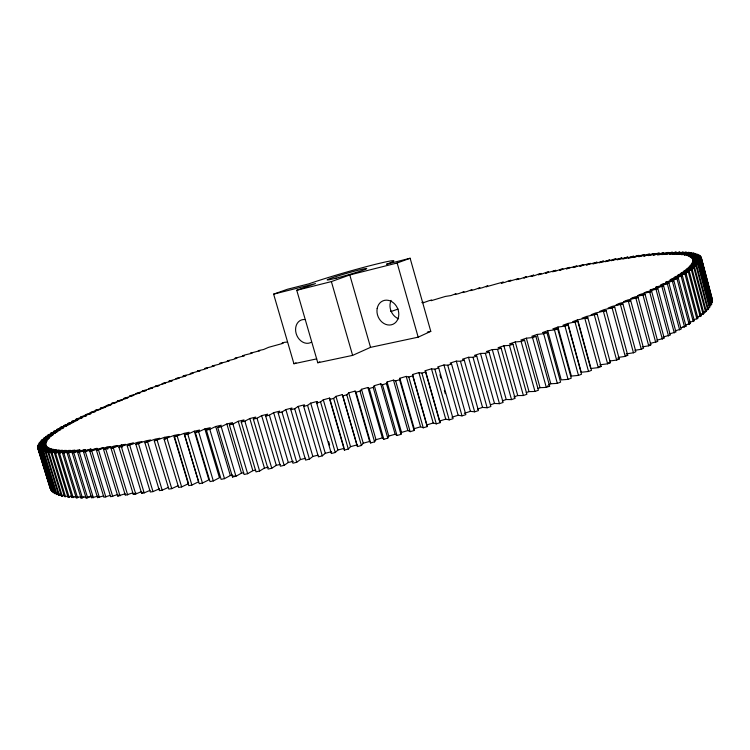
<?xml version="1.0" encoding="UTF-8"?>
<svg xmlns="http://www.w3.org/2000/svg" width="750" height="750" viewBox="0 0 750 750"><rect width="100%" height="100%" fill="white"/><g stroke="black" fill="none" stroke-linecap="round" stroke-linejoin="round"><path stroke-width="1.12" d="M37.5 446.869L45.938 443.812L46.012 443.241L37.678 445.669L51.928 491.588L38.737 449.634L47.212 446.822L46.781 446.381L37.978 448.688L46.444 445.912L46.191 445.416L37.659 447.966L46.022 444.909L45.938 444.375L37.5 446.869L50.972 490.359L37.519 446.512M700.791 256.519L712.5 300.919L701.428 258.637L692.775 260.766L692.766 260.203L701.362 257.85L692.663 259.669L692.475 259.163L700.969 256.809L692.212 258.684L691.866 258.225L700.247 255.872L701.119 259.2M374.297 385.678L388.762 436.078L387.778 438.15L383.822 439.266L382.378 437.887L375.994 439.678L374.597 441.853L370.65 442.959L369.619 441.459L363.244 443.212L361.434 445.491L357.497 446.569L356.878 444.947L350.531 446.663L348.309 449.044L344.391 450.084L329.7 399.459L333.637 398.391L335.963 396.366L342.328 394.622L342.834 395.878L346.791 394.791L348.712 392.869L355.097 391.088L356.025 392.222L359.981 391.116L361.491 389.297L367.894 387.497L369.234 388.5L373.2 387.375L374.297 385.678L380.7 383.841L395.147 434.25L397.003 435.506L400.95 434.363L401.522 432.413L407.887 430.556L410.156 431.681L414.094 430.519L414.244 428.681L399.853 378.272L406.219 376.397L408.797 377.025L412.734 375.863L412.566 374.513L418.894 372.619L421.884 373.116L425.784 371.944L440.175 422.662L436.284 423.853L433.2 422.991L426.9 424.894L427.172 426.619L423.253 427.791L420.581 426.797L414.244 428.681M414.094 430.519L399.6 379.744L399.853 378.272M344.391 450.084L344.194 448.35L337.875 450.019L335.25 452.503L331.35 453.516L316.641 402.966L316.978 401.484L310.688 403.144L307.566 405.375L303.694 406.388L318.412 456.853L322.284 455.859L325.303 453.291L331.575 451.669M37.678 445.669L46.181 442.641L46.425 442.022L38.194 444.394L46.753 441.384L47.147 440.719L39.038 443.034L48.188 439.341L40.191 441.6L40.594 441.15L49.528 437.897L41.653 440.091L42.159 439.622L51.169 436.369L43.425 438.506L44.016 438.019L53.1 434.784L45.488 436.847L46.163 436.341L55.303 433.125L47.831 435.131L48.591 434.606L56.503 432.272L57.778 431.409L50.447 433.35L59.119 430.528L60.516 429.628L53.344 431.512L61.988 428.719L63.516 427.8L56.484 429.609L66.759 425.916L59.888 427.659L60.956 427.059L68.475 424.95L70.247 423.975L63.534 425.653L72.075 422.981L73.969 421.988L67.406 423.6L75.909 420.975L77.906 419.953L71.513 421.509L82.069 417.881L75.834 419.372L77.175 418.716L86.438 415.763L80.372 417.188L81.769 416.531L91.003 413.606L85.106 414.966L86.569 414.3L95.775 411.422L90.038 412.716L91.556 412.031L100.725 409.2L95.166 410.428L103.266 408.075L105.862 406.941L100.472 408.113L108.487 405.806L111.169 404.662L105.947 405.769L116.644 402.347L111.591 403.397L119.438 401.184L122.278 400.012L117.403 400.997L125.147 398.841L128.062 397.659L123.366 398.578L133.997 395.278L129.469 396.141L131.334 395.4L140.081 392.878L135.722 393.684L137.625 392.944L146.287 390.459L142.116 391.209L144.056 390.459L152.634 388.031L148.631 388.716L150.609 387.966L159.103 385.584L155.269 386.212L165.684 383.128L162.028 383.7L164.081 382.941L169.022 381.9L172.378 380.663L168.9 381.169L179.184 378.188L175.875 378.637L177.994 377.878L182.625 376.941L186.094 375.703L182.963 376.097L185.1 375.338L189.581 374.456L193.097 373.209L190.134 373.556L200.194 370.716L197.4 371.006L203.775 369.469L207.375 368.222L204.759 368.447L211.003 366.966L214.641 365.719L212.203 365.897L218.306 364.472L221.991 363.216L219.713 363.337L225.694 361.969L229.406 360.722L227.306 360.787L233.147 359.466L236.897 358.219L234.966 358.238L244.444 355.725L242.681 355.697L245.016 354.928L252.066 353.241L250.472 353.147L259.734 350.756L258.309 350.616L263.588 349.509L268.575 347.334L283.041 343.341L282.122 343.059L284.522 342.309L286.969 342.113M701.231 259.866L712.275 302.494L701.231 259.866L692.55 261.966L692.709 261.347L701.409 258.994M400.95 434.363L386.419 383.578L387.094 381.994L393.478 380.138L395.653 380.897L399.6 379.744M303.694 406.388L304.434 404.794L298.209 406.416L294.694 408.731L290.859 409.725L305.597 460.078L309.431 459.122L312.834 456.459L318.019 455.156M700.669 261.197L711.694 304.172L700.669 261.197L691.978 263.269L692.306 262.603L701.1 260.25M290.859 409.725L292.022 408.009L285.863 409.584L281.962 411.994L278.175 412.959L292.922 463.2L296.709 462.281L300.497 459.534L305.625 458.269M707.156 308.419L709.847 307.275L698.438 264.197L689.756 266.194L690.441 265.416L699.741 262.641L710.737 305.963L699.384 263.091M278.175 412.959L279.741 411.141L273.666 412.669L269.4 415.162L265.669 416.091L280.416 466.209L284.156 465.319L288.3 462.497L293.363 461.269M705.441 310.425L708.253 309.262L696.759 265.856L688.088 267.816L688.969 266.991L698.438 264.197M265.669 416.091L267.638 414.178L261.647 415.65L257.025 418.228L253.35 419.119L268.097 469.088L271.772 468.234L276.291 465.338L280.275 464.4M703.331 312.544L706.275 311.353L694.688 267.638L686.044 269.55L687.112 268.669L696.759 265.856M700.069 314.944L703.903 313.556L692.222 269.522L683.625 271.388L684.881 270.459L694.688 267.638M253.35 419.119L255.712 417.103L249.825 418.528L244.856 421.172L241.247 422.044L255.994 471.853L259.603 471.038L264.459 468.075L268.387 467.175M697.172 317.278L701.138 315.863L689.363 271.528L680.822 273.337L682.275 272.353L692.222 269.522M316.641 402.966L320.55 401.925L323.287 399.797L329.616 398.091L343.866 447.234M232.537 475.059L230.325 475.528L224.494 478.659L221.109 479.363L206.409 430.087L209.784 429.328L215.728 426.497L221.25 425.241L217.753 427.528L232.472 476.991L234.169 475.678M241.247 422.044L243.994 419.925L238.219 421.294L232.912 424.012L229.378 424.847L244.106 474.488L247.65 473.709L252.844 470.681L255.731 470.034M693.872 319.725L697.959 318.291L686.1 273.637L677.625 275.4L679.275 274.359L689.363 271.528M229.378 424.847L232.5 422.644L226.847 423.956L221.213 426.731L217.753 427.528M689.156 322.491L694.387 320.822L682.425 275.859L674.034 277.566L675.881 276.469L686.1 273.637M685.688 325.003L690.394 323.466L678.337 278.194L670.041 279.834L672.084 278.681L682.425 275.859M206.409 430.087L210.262 427.716L204.872 428.916L198.637 431.803L195.356 432.525L210.028 481.594L213.319 480.938L219.45 477.759L204.872 428.916M681.178 327.759L685.997 326.212L673.847 280.631L665.653 282.206L678.337 278.194M195.356 432.525L199.556 430.078L194.306 431.212L187.791 434.156L184.594 434.831L199.247 483.684L202.444 483.066L208.856 479.85L194.306 431.212M675.112 330.853L681.178 329.062L668.934 283.191L660.862 284.691L673.847 280.631M232.472 476.991L235.941 476.25L241.463 473.166L243.722 472.678M184.594 434.831L189.131 432.309L184.041 433.387L174.159 437.006L188.775 485.634L191.878 485.062L198.562 481.809L184.041 433.387M669.788 333.797L675.947 332.016L663.6 285.844L655.678 287.269L668.934 283.191M174.159 437.006L179.025 434.419L174.084 435.431L164.062 439.05L178.631 487.444L181.641 486.919L188.569 483.637L174.084 435.431M662.934 337.059L670.294 335.072L657.853 288.6L650.081 289.95L663.6 285.844M164.062 439.05L169.238 436.406L164.466 437.344L154.303 440.953L168.834 489.113L171.741 488.625L177.881 485.794M656.794 340.191L664.228 338.222L651.694 291.469L644.081 292.734L657.853 288.6M141.703 491.503L135.731 494.016L133.275 494.325L118.95 447.225L129.441 443.7L133.5 443.016L127.219 445.866L141.6 493.238L143.663 492.197M154.303 440.953L159.778 438.253L155.175 439.134L144.909 442.734L159.394 490.631L162.188 490.191L168.516 487.341M133.275 494.325L136.022 492.975M650.259 343.416L657.75 341.466L645.122 294.431L637.688 295.613L640.941 294.159L651.694 291.469M144.909 442.734L150.656 439.978L146.231 440.784L135.872 444.366L150.309 492.009L153 491.606L159.637 488.691M642.234 346.903L648.713 345.816L650.859 344.794L638.128 297.488L630.9 298.584L634.341 297.084L645.122 294.431M135.872 444.366L141.9 441.562L137.653 442.312L127.219 445.866M117.984 494.466L110.634 496.725L96.506 450.487L107.053 447.075L110.55 446.597L103.584 449.531L117.787 496.069L119.747 495.159M273.628 294.141L315.497 283.594L296.756 290.287L317.784 362.756L352.622 355.378L370.538 347.353L418.172 337.162L430.781 331.359L410.128 258.253L386.531 264.216A48.759 2.222 -16 0 0 373.209 264.872A48.759 2.222 -16 0 0 308.878 283.847L287.512 289.237L273.628 294.141L293.925 363.741L316.697 358.875M634.913 350.287L641.287 349.266L643.556 348.216L630.731 300.647L623.709 301.641L627.356 300.103L638.128 297.488M626.156 353.906L633.459 352.791L635.85 351.722L622.931 303.891L616.134 304.791L619.969 303.206L630.731 300.647M118.95 447.225L125.466 444.347L121.594 444.956L111.066 448.444L125.334 495.262L132.75 492.909M317.784 362.756L319.809 361.866M618.084 357.431L625.237 356.4L627.75 355.312L614.728 307.219L608.175 308.016L612.206 306.394L622.931 303.891M97.688 496.181L91.612 497.869L77.7 452.531L91.069 448.988L83.559 451.978L97.547 497.625L99.666 496.706M111.066 448.444L117.816 445.538L114.131 446.081L103.584 449.531M293.925 363.741L296.006 362.841M141.6 493.238L144.178 492.881L150.009 490.378M609.778 361.003L616.631 360.075L619.256 358.969L606.141 310.631L599.841 311.325L604.059 309.656L614.728 307.219M85.763 496.791L80.972 497.962L67.219 453.234L77.55 450.103L80.053 449.944L72.253 452.944L86.091 497.981L90.909 495.984M96.506 450.487L103.659 447.525L89.831 451.303L103.894 497.241L110.119 495.45M599.841 364.8L607.641 363.825L610.369 362.691L597.169 314.119L591.141 314.709L595.538 313.003L606.141 310.631M80.972 497.962L83.906 496.772M89.831 451.303L97.172 448.322L83.559 451.978M117.787 496.069L125.166 493.762M590.691 368.503L598.275 367.631L601.116 366.488L587.822 317.681L582.075 318.159L586.65 316.425L597.169 314.119M76.153 496.603L71.944 497.55L58.359 453.441L68.513 450.441L70.622 450.403L62.588 453.403L76.256 497.822L78.244 497.025M548.644 384.562L550.781 383.784L557.334 383.372L560.588 382.162L546.928 332.559L542.466 332.578L547.697 330.731L561.234 379.903L568.069 379.369L571.228 378.178L557.653 328.762L552.844 328.894L557.925 327.066L571.378 376.059L578.475 375.413L581.531 374.231L568.05 325.012L562.922 325.256L567.834 323.466L581.203 372.262L588.544 371.494L591.506 370.331L578.109 321.319L572.672 321.684L577.416 319.913L587.822 317.681M77.7 452.531L85.369 449.531L72.253 452.944M71.944 497.55L73.959 496.753M67.509 496.134L64.528 496.641L51.122 453.159L61.031 450.3L62.756 450.375L54.544 453.356L68.034 497.147L71.091 495.975M97.547 497.625L103.706 495.891M67.219 453.234L75.141 450.234L72.834 450.328L62.588 453.403M61.678 494.766L58.697 495.262L45.459 452.419L55.106 449.709L56.447 449.897L48.094 452.841L61.416 496.003L63.487 495.234M86.091 497.981L92.072 496.35M567.834 323.466L578.109 321.319M296.756 290.287L331.378 281.597L349.781 274.95L397.153 263.006L410.128 258.253M58.359 453.441L66.497 450.45L64.575 450.431L54.544 453.356M58.697 495.262L60.778 494.494M557.925 327.066L564.966 326.128L568.05 325.012M537.844 388.472L540.037 387.684L546.3 387.394L549.647 386.184L535.903 336.412L531.788 336.3L537.159 334.434L543.656 333.712L546.928 332.559M51.122 453.159L59.409 450.197L57.881 450.056L48.094 452.841M76.256 497.822L81.553 496.472M547.697 330.731L554.466 329.897L557.653 328.762M526.219 392.597L529.022 391.613L534.975 391.453L538.406 390.234L524.578 340.294L520.819 340.069L526.341 338.184L532.537 337.575L535.903 336.412M45.459 452.419L53.859 449.484L52.706 449.241L43.219 451.875L56.353 494.409L59.222 493.959M513.928 396.881L517.744 395.559L523.378 395.522L526.884 394.294L512.981 344.213L509.597 343.856L515.241 341.962L521.128 341.466L524.578 340.294M68.034 497.147L72.131 496.256M43.219 451.875L51.647 448.978L50.681 448.678L41.353 451.228L54.403 493.453L57.141 493.05M502.331 400.828L506.231 399.516L511.528 399.6L515.109 398.372L501.131 348.159L498.122 347.681L503.888 345.769L509.447 345.394L512.981 344.213M41.353 451.228L49.809 448.359L49.022 448.012L39.863 450.487L48.328 447.638L47.728 447.244L38.737 449.634M61.416 496.003L64.528 495.459M490.528 404.784L494.494 403.463L499.453 403.678L503.1 402.459L489.037 352.116L486.422 351.516L492.3 349.594L497.522 349.35L501.131 348.159M477.525 409.05L482.55 407.409L487.153 407.756L490.866 406.537L476.737 356.091L474.506 355.359L480.487 353.438L485.372 353.306L489.037 352.116M464.316 413.306L470.438 411.347L474.666 411.816L478.434 410.606L464.231 360.066L462.413 359.213L468.488 357.291L473.006 357.281L476.737 356.091M451.959 417.206L458.156 415.256L462.009 415.866L465.825 414.656L451.556 364.041L450.15 363.056L456.3 361.134L460.444 361.256L464.231 360.066M438.741 367.997L434.859 369.188L431.484 368.812L425.203 370.716L439.481 421.069L445.734 419.137L449.213 419.878L453.066 418.678L438.741 367.997L437.738 366.9L443.962 364.978L447.731 365.231L451.556 364.041M380.7 383.841L382.453 384.722L386.419 383.578M388.762 436.078L395.147 434.25M398.1 309.028L391.05 311.522L390.712 311.072M421.856 302.606L423.488 302.175L423.169 302.812L429.197 300.656L431.644 300.019L431.156 300.703L445.434 296.419L450.984 295.566L455.925 293.728L454.931 294.562L458.859 293.559L463.95 291.694L462.787 292.575L466.697 291.591L471.938 289.697L470.597 290.625L474.488 289.659L479.869 287.738L478.369 288.703L482.231 287.756L487.762 285.806L486.084 286.828L501.047 282.619L503.381 282.066L501.356 283.172L505.134 282.291L508.791 280.8L511.097 280.256L508.894 281.409L518.747 278.484L516.375 279.684L520.087 278.841L526.322 276.759L523.781 278.006L533.822 275.081L531.103 276.366L534.741 275.569L539.034 273.928L541.247 273.441L538.35 274.772L541.941 273.994L546.394 272.325L548.587 271.856L545.513 273.225L555.825 270.309L552.581 271.734L556.078 271.003L560.841 269.259L562.978 268.819L559.547 270.281L567.919 267.806L570.028 267.384L566.419 268.884L574.894 266.4L576.966 265.997L573.178 267.544L581.756 265.059L583.791 264.666L579.825 266.25L588.497 263.766L590.503 263.381L586.35 265.022L597.084 262.162L592.762 263.841L595.913 263.278L603.534 261.009L599.034 262.725L602.119 262.181L609.853 259.913L605.166 261.666L608.184 261.159L614.184 259.181L616.022 258.872L611.156 260.672L622.041 257.906L616.997 259.734L619.856 259.294L627.9 257.006L622.688 258.872L625.462 258.469L633.6 256.172L628.2 258.075L630.9 257.7L637.491 255.628L639.131 255.403L633.553 257.353L642.891 254.916L644.475 254.719L638.728 256.697L648.113 254.278L649.641 254.1L643.706 256.106L653.137 253.706L654.609 253.556L648.506 255.6L657.966 253.228L659.372 253.097L653.1 255.169L663.928 252.713L657.478 254.822L659.597 254.672L668.269 252.413L661.65 254.55L663.647 254.437L672.375 252.188L665.597 254.353L676.256 252.056L669.309 254.25L671.072 254.231L679.894 252.019L672.778 254.231L674.428 254.259L683.278 252.056L676.003 254.306L677.522 254.372L685.491 252.15L686.4 252.197L678.975 254.456L688.425 252.347L689.25 252.431L681.675 254.709L691.087 252.647L691.828 252.759L684.103 255.056L693.459 253.041L694.116 253.181L686.25 255.497L695.55 253.537L696.112 253.697L688.116 256.031L697.809 254.325L689.672 256.659L690.337 257.016L699.188 255.047L690.928 257.391L691.434 257.803L700.247 255.872M700.425 261.619L691.556 263.953L691.05 264.675L699.741 262.641M427.35 332.1L430.781 331.359M706.087 309.713L708.253 309.262M704.109 311.794L706.275 311.353M700.669 314.194L703.903 313.556M698.991 316.275L701.138 315.863M688.312 323.822L690.394 323.466M682.913 326.719L685.997 326.212M648.778 345.038L650.859 344.794M625.547 355.481L627.75 355.312M617.137 359.1L619.256 358.969M608.344 362.784L610.369 362.691M598.8 366.544L601.116 366.488M547.547 385.959L549.647 386.184M425.203 370.716L425.784 371.944M439.481 421.069L440.175 422.662M59.588 453.441L73.2 497.644M55.641 453.394L69.169 497.278M52.106 453.234L65.541 496.8M48.956 452.953L62.306 496.209M46.209 452.559L59.475 495.497M43.847 452.053L57.019 494.681M41.869 451.434L54.947 493.753M40.275 450.722L53.25 492.722L39.863 450.487M37.575 447.647L50.25 488.634M85.397 451.791L99.413 497.531M79.416 452.381L93.356 497.812M73.847 452.831L87.703 497.962M68.681 453.159L82.462 497.981M63.928 453.366L77.625 497.878M113.391 448.097L127.669 495M107.053 447.075L107.728 449.269M105.788 449.222L120.009 495.844M98.587 450.216L112.744 496.547M91.791 451.069L105.872 497.1M138.544 443.888L153 491.606M129.778 445.425L144.178 492.881M121.594 444.956L122.269 447.178M121.387 446.831L135.731 494.016M167.053 438.45L181.641 486.919M164.466 437.344L165.131 439.575M157.191 440.4L171.741 488.625M147.684 442.209L162.188 490.191M198.637 431.803L213.319 480.938M187.791 434.156L202.444 483.066M177.263 436.369L191.878 485.062M226.847 423.956L241.463 473.166M221.213 426.731L235.941 476.25M215.728 426.497L230.325 475.528M209.784 429.328L224.494 478.659M249.825 418.528L264.459 468.075M244.856 421.172L259.603 471.038M238.219 421.294L252.844 470.681M232.912 424.012L247.65 473.709M281.962 411.994L296.709 462.281M273.666 412.669L288.3 462.497M269.4 415.162L284.156 465.319M261.647 415.65L276.291 465.338M257.025 418.228L271.772 468.234M307.566 405.375L322.284 455.859M298.209 406.416L312.834 456.459M294.694 408.731L309.431 459.122M285.863 409.584L300.497 459.534M335.963 396.366L350.531 446.663M333.637 398.391L348.309 449.044M323.287 399.797L337.875 450.019M320.55 401.925L335.25 452.503M316.978 401.484L317.625 403.716M328.659 441.628L329.625 444.975M310.688 403.144L325.303 453.291M331.378 281.597L352.622 355.378M361.491 389.297L375.994 439.678M359.981 391.116L374.597 441.853M356.025 392.222L370.65 442.959M355.097 391.088L369.619 441.459M348.712 392.869L363.244 443.212M346.791 394.791L361.434 445.491M342.834 395.878L357.497 446.569M342.328 394.622L356.878 444.947M387.094 381.994L401.522 432.413M382.453 384.722L397.003 435.506M349.781 274.95L370.538 347.353M373.2 387.375L387.778 438.15M369.234 388.5L383.822 439.266M367.894 387.497L382.378 437.887M412.566 374.513L426.9 424.894M412.734 375.863L427.172 426.619M408.797 377.025L423.253 427.791M406.219 376.397L420.581 426.797M395.653 380.897L410.156 431.681M393.478 380.138L407.887 430.556M439.95 374.719L440.897 378.075M444.375 390.375L445.322 393.722M434.859 369.188L449.213 419.878M431.484 368.812L445.734 419.137M397.153 263.006L418.172 337.162M421.884 373.116L436.284 423.853M418.894 372.619L433.2 422.991M468.488 357.291L482.55 407.409M460.444 361.256L474.666 411.816M456.3 361.134L470.438 411.347M447.731 365.231L462.009 415.866M443.962 364.978L458.156 415.256M492.3 349.594L506.231 399.516M485.372 353.306L499.453 403.678M480.487 353.438L494.494 403.463M473.006 357.281L487.153 407.756M521.128 341.466L534.975 391.453M515.241 341.962L529.022 391.613M509.447 345.394L523.378 395.522M503.888 345.769L517.744 395.559M497.522 349.35L511.528 399.6M543.656 333.712L557.334 383.372M537.159 334.434L550.781 383.784M532.537 337.575L546.3 387.394M526.341 338.184L540.037 387.684M575.128 322.416L588.544 371.494M564.966 326.128L578.475 375.413M554.466 329.897L568.069 379.369M594.403 315.178L607.641 363.825M586.65 316.425L587.269 318.675M584.944 318.769L598.275 367.631M577.416 319.913L590.381 367.378M620.513 304.875L633.459 352.791M612.188 308.231L625.237 356.4M603.488 311.672L616.631 360.075M649.763 292.35L662.334 339.178M643.059 295.341L655.725 342.45M635.953 298.425L648.713 345.816M628.434 301.603L641.287 349.266M677.034 278.916L689.119 324.281M672.413 281.391L684.591 327.056M667.378 283.969L679.65 329.934M661.922 286.659L674.297 332.925M656.053 289.453L668.522 336M701.278 257.522L712.266 299.044M697.969 264.684L709.406 307.856M696.178 266.381L707.7 309.872M693.984 268.191L705.6 312M691.406 270.113L703.116 314.231M688.425 272.147L700.228 316.584M685.041 274.294L696.928 319.041M681.244 276.544L693.234 321.6M329.616 398.091L329.7 399.459M311.419 342.188A12.234 9.741 68 0 1 296.166 333.591A12.234 9.741 68 0 1 304.847 319.528M398.588 318.788A12.553 10.491 67.3 0 1 391.097 300.394M377.175 308.484A12.741 10.575 67.3 0 0 391.294 324.825A12.741 10.575 67.3 0 0 395.138 304.481A12.741 10.575 67.3 0 0 377.175 308.484M336.122 278.147A20.559 0.938 -16 0 0 366.694 268.641A20.559 0.938 -16 0 0 338.053 275.906A20.559 0.938 -16 0 0 336.122 278.147"/></g></svg>
